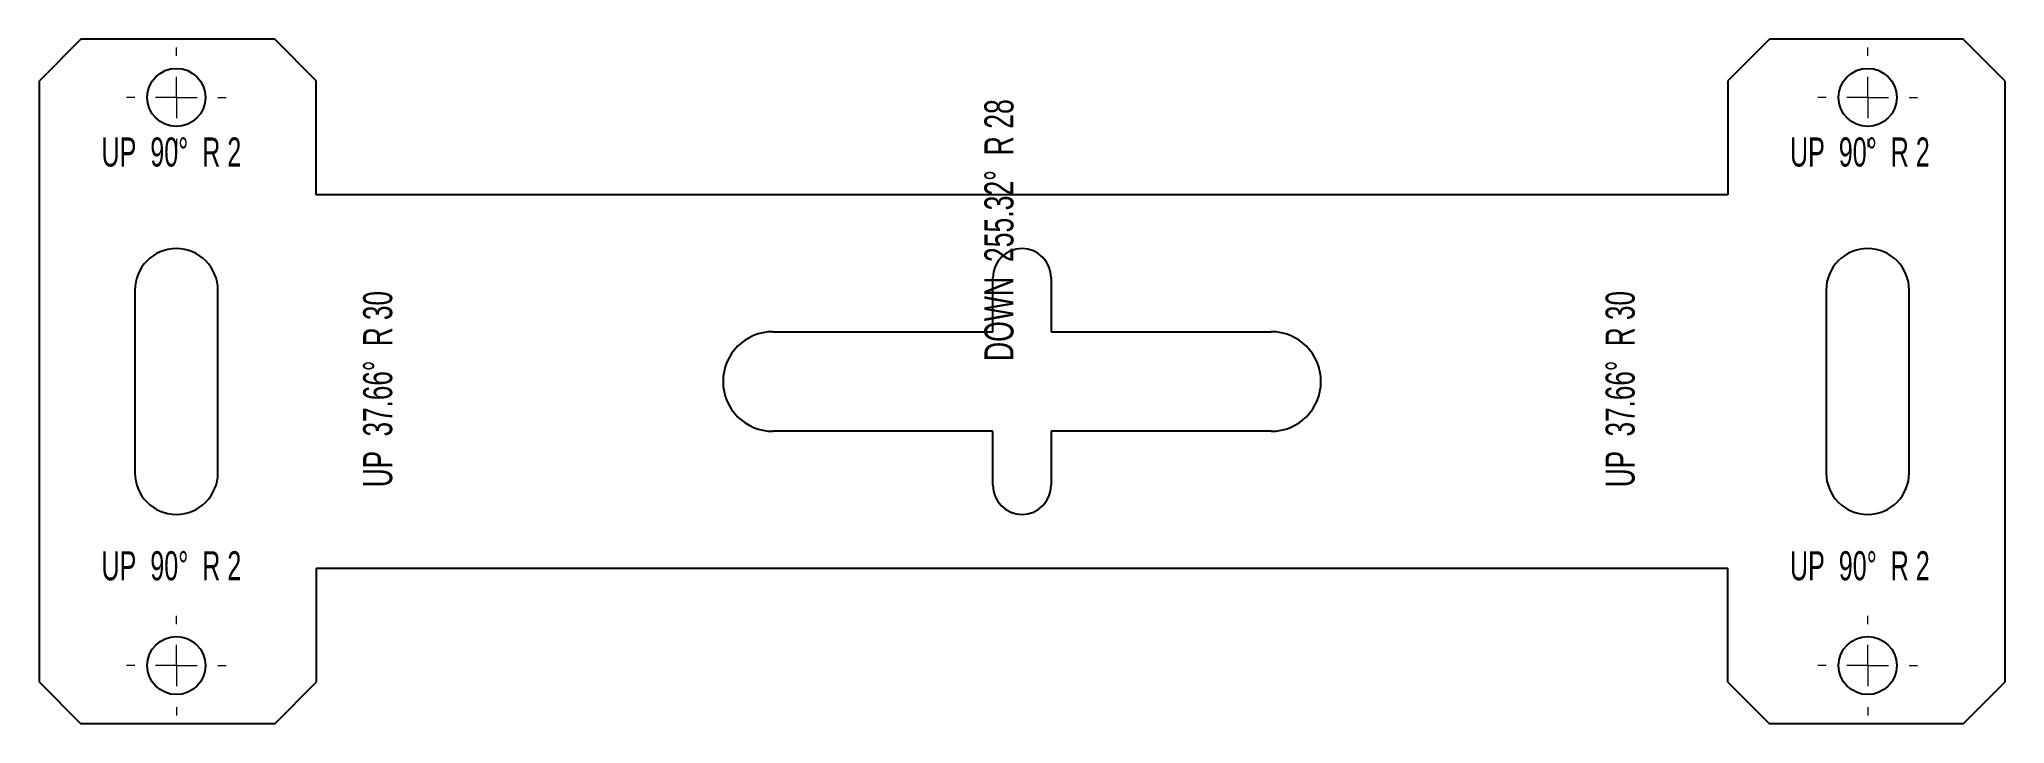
# Model space of a CAD drawing. Header units: millimetres. Extents: x 36 to 272, y 85 to 168.
import ezdxf

# ---------------------------------------------------------------- set-up
doc = ezdxf.new("R2010")
doc.units = ezdxf.units.MM
doc.styles.add('SLDTEXTSTYLE0', font='TXT', dxfattribs={"width": 0.645833})
doc.styles.add('SLDTEXTSTYLE1', font='TXT', dxfattribs={"width": 0.671875})
doc.styles.add('SLDTEXTSTYLE2', font='TXT', dxfattribs={"width": 0.684211})

# ---------------------------------------------------------------- blocks, each defined once
blk = doc.blocks.new('SW_CENTERMARKSYMBOL_0')
at = {"color": 0, "linetype": 'Continuous', "lineweight": 18}
for p, q in [((0, 5), (0, 6)), ((0, 0), (0, 2.5)), ((-5, 0), (-6, 0)), ((0, 0), (-2.5, 0)), ((0, 0), (0, -2.5)), ((0, 0), (2.5, 0)), ((5, 0), (6, 0)), ((0, -5), (0, -6))]:
    blk.add_line(p, q, dxfattribs=at)
blk = doc.blocks.new('SW_CENTERMARKSYMBOL_1')
at = {"color": 0, "linetype": 'Continuous', "lineweight": 18}
for p, q in [((0, 5), (0, 6)), ((0, 0), (0, 2.5)), ((-5, 0), (-6, 0)), ((0, 0), (-2.5, 0)), ((0, 0), (0, -2.5)), ((0, 0), (2.5, 0)), ((5, 0), (6, 0)), ((0, -5), (0, -6))]:
    blk.add_line(p, q, dxfattribs=at)
blk = doc.blocks.new('SW_CENTERMARKSYMBOL_2')
at = {"color": 0, "linetype": 'Continuous', "lineweight": 18}
for p, q in [((0, 5), (0, 6)), ((0, 0), (0, 2.5)), ((-5, 0), (-6, 0)), ((0, 0), (-2.5, 0)), ((0, 0), (0, -2.5)), ((0, 0), (2.5, 0)), ((5, 0), (6, 0)), ((0, -5), (0, -6))]:
    blk.add_line(p, q, dxfattribs=at)
blk = doc.blocks.new('SW_CENTERMARKSYMBOL_3')
at = {"color": 0, "linetype": 'Continuous', "lineweight": 18}
for p, q in [((0, 5), (0, 6)), ((0, 0), (0, 2.5)), ((-5, 0), (-6, 0)), ((0, 0), (-2.5, 0)), ((0, 0), (0, -2.5)), ((0, 0), (2.5, 0)), ((5, 0), (6, 0)), ((0, -5), (0, -6))]:
    blk.add_line(p, q, dxfattribs=at)

msp = doc.modelspace()

# ---------------------------------------------------------------- linework, layer by layer
at = {"color": 7, "linetype": 'Continuous', "lineweight": 25}
for p, q in [((40.54, 167.68), (35.54, 162.68)), ((63.88, 167.68), (40.54, 167.68)), ((68.88, 162.68), (63.88, 167.68)), ((243.86, 167.68), (238.86, 162.68)), ((267.2, 167.68), (243.86, 167.68)), ((272.2, 162.68), (267.2, 167.68)), ((35.54, 90.26), (35.54, 162.68)), ((68.88, 148.97), (68.88, 162.68)), ((238.86, 162.68), (238.86, 148.97)), ((272.2, 162.68), (272.2, 90.26)), ((238.86, 148.97), (68.88, 148.97)), ((47.04, 137.47), (47.04, 115.47)), ((57.04, 115.47), (57.04, 137.47)), ((150.37, 132.47), (150.37, 138.97)), ((157.37, 138.97), (157.37, 132.47)), ((250.7, 137.47), (250.7, 115.47)), ((260.7, 115.47), (260.7, 137.47)), ((123.87, 132.47), (150.37, 132.47)), ((157.37, 132.47), (183.87, 132.47)), ((150.37, 120.47), (123.87, 120.47)), ((150.37, 113.97), (150.37, 120.47)), ((157.37, 120.47), (157.37, 113.97)), ((183.87, 120.47), (157.37, 120.47)), ((68.88, 103.97), (68.88, 90.26)), ((68.88, 103.97), (238.86, 103.97)), ((238.86, 90.26), (238.86, 103.97)), ((35.54, 90.26), (40.54, 85.26)), ((63.88, 85.26), (68.88, 90.26)), ((238.86, 90.26), (243.86, 85.26)), ((267.2, 85.26), (272.2, 90.26)), ((63.88, 85.26), (40.54, 85.26)), ((267.2, 85.26), (243.86, 85.26))]:
    msp.add_line(p, q, dxfattribs=at)
for centre in [(52.04, 160.68), (255.7, 160.68), (52.04, 92.26), (255.7, 92.26)]:
    msp.add_circle(centre, 3.5, dxfattribs=at)
for centre, radius, start, end in [((52.04, 137.47), 5, 0, 180), ((153.87, 138.97), 3.5, 360, 180), ((255.7, 137.47), 5, 0, 180), ((123.87, 126.47), 6, 90, 270), ((183.87, 126.47), 6, 270, 90), ((52.04, 115.47), 5, 180, 0), ((153.87, 113.97), 3.5, 180, 0), ((255.7, 115.47), 5, 180, 0)]:
    msp.add_arc(centre, radius, start, end, dxfattribs=at)

# ---------------------------------------------------------------- block references
at = {"color": 7, "linetype": 'Continuous', "lineweight": 0}
for name, p in [('SW_CENTERMARKSYMBOL_2', (52.04, 160.68)), ('SW_CENTERMARKSYMBOL_0', (255.7, 160.68)), ('SW_CENTERMARKSYMBOL_3', (52.04, 92.26)), ('SW_CENTERMARKSYMBOL_1', (255.7, 92.26))]:
    msp.add_blockref(name, p, dxfattribs=at)

# ---------------------------------------------------------------- texts
at = {"color": 7, "linetype": 'Continuous', "lineweight": 0, "char_height": 3.5, "attachment_point": 2, "rotation": 90}
for s, insert, style in [('DOWN  255.32°  R 28', (149.34, 144.7), 'SLDTEXTSTYLE2'), ('UP  37.66°  R 30', (74.53, 125.55), 'SLDTEXTSTYLE1'), ('UP  37.66°  R 30', (224.14, 125.55), 'SLDTEXTSTYLE1')]:
    msp.add_mtext(s, dxfattribs=dict(at, insert=insert, style=style))
at = {"color": 7, "linetype": 'Continuous', "lineweight": 0, "char_height": 3.5, "attachment_point": 2, "style": 'SLDTEXTSTYLE0'}
for insert in [(51.44, 155.86), (254.76, 155.86), (51.44, 106.03), (254.76, 106.03)]:
    msp.add_mtext('UP  90°  R 2', dxfattribs=dict(at, insert=insert))

doc.saveas('drawing.dxf')
